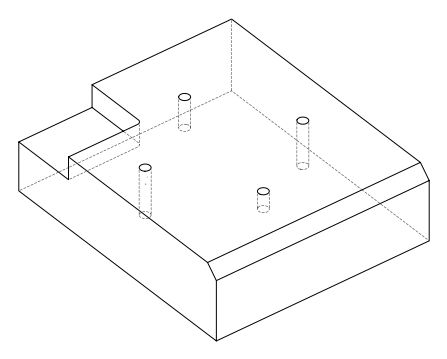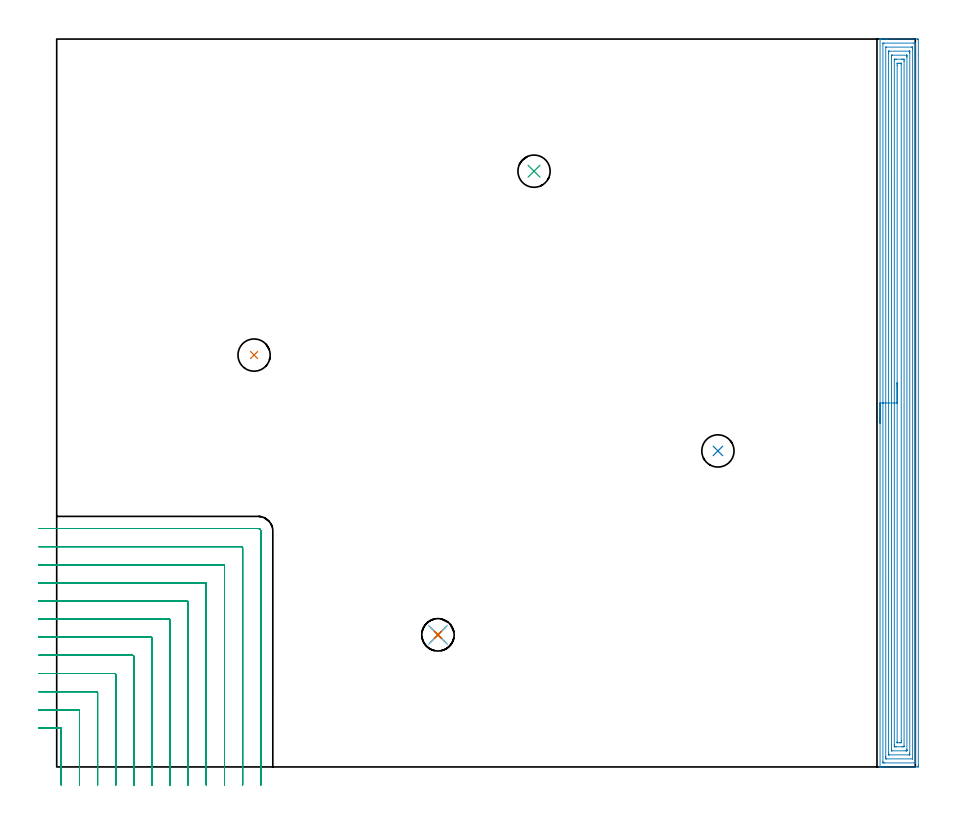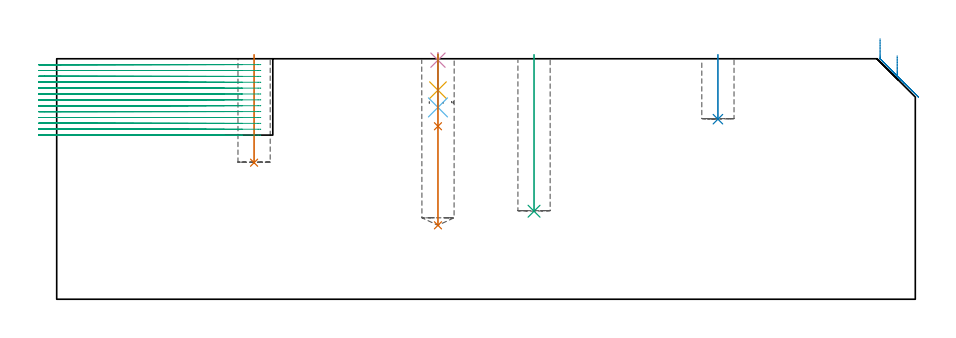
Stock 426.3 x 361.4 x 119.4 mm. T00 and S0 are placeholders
(PLAN: 9 operations, 6 tool changes, 69.5 min)
(1 INDEXABLE_INSERT_DRILL_BLIND_HOLE_FROM_SOLID | STEP1POCKET | NXT0302_003 | 0.22 min | 10312 mm3)
(2 INDEXABLE_INSERT_DRILL_BLIND_HOLE_FROM_SOLID_1 | STEP1POCKET_2 | NXT0302_003 | 0.13 min | 5980 mm3)
(3 INDEXABLE_INSERT_DRILL_BLIND_HOLE_FROM_SOLID_2 | STEP1POCKET_3 | NXT0302_003 | 0.31 min | 15148 mm3)
(4 SPOT_DRILL | STEP1POCKET_1 | NXT0321_9005460120000 | 0.03 min | 3 mm3)
(5 DRILL_BLIND_HOLE_INTO_CENTER | STEP1POCKET_1 | UGT0301_217 | 0.07 min | 1140 mm3)
(6 DRILL_TO_ENLARGE_BLIND_HOLE | STEP1POCKET_1 | NXT0301_111 | 0.11 min | 3439 mm3)
(7 GUN_DRILL_BLIND_HOLE | STEP1POCKET_1 | UGT0307_013 | 0.48 min | 11562 mm3)
(8 AREA_MILL | FG_CHAMFER_SURFACE | UGT0205_001 | 20.57 min | 65232 mm3)
(9 MILL_CORNER_NOTCH_RECTANGULAR | CORNER_NOTCH_RECTANGULAR | NXT0201_011 | Follow Part, ap 3, ae 75% | 47.57 min | 505463 mm3)
(TOOL NXT0302_003 | Index. Insert Drill 16mm [880-D1600L20-05] | D16 PA176 FL80 Z2)
(TOOL NXT0321_9005460120000 | NC Spot Drill, 142deg, 12mm, Carbide, Uncoated | D12 PA142 FL30 Z2)
(TOOL UGT0301_217 | Twist Drill 10.4 mm | D10.4 PA118 FL82 Z2)
(TOOL NXT0301_111 | Carbide Drill 16.1mm [860.1-1610-050A1-PM 4234] | D16.1 PA147 FL73 Z2)
(TOOL UGT0307_013 | Gun Drill 16 mm | D16 PA130 FL24 Z1)
(TOOL UGT0205_001 | Chamfer Mill 20 x 3 x 45 deg. | D20 FL50 Z2)
(TOOL NXT0201_011 | ENDMILL 12mm [2P460-1200-NA 1630] | D12 FL38 Z6)
(OP 1 INDEXABLE_INSERT_DRILL_BLIND_HOLE_FROM_SOLID)
G17 G21 G94 G90
T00 M6
G54
G17 G0 G90 X98. Y204.5 S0 M3
G43 Z129.4 H1
G94 G81 G98 Z67.8 F250. R121.4
G80
M5
M2
(OP 2 INDEXABLE_INSERT_DRILL_BLIND_HOLE_FROM_SOLID_1)
G17 G21 G94 G90
T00 M6
G54
G17 G0 G90 X328.3 Y156.9 S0 M3
G43 Z129.4 H1
G94 G81 G98 Z89.4 F250. R121.4
G80
M5
M2
(OP 3 INDEXABLE_INSERT_DRILL_BLIND_HOLE_FROM_SOLID_2)
G17 G21 G94 G90
T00 M6
G54
G17 G0 G90 X237. Y295.8 S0 M3
G43 Z129.4 H1
G94 G81 G98 Z43.7 F250. R121.4
G80
M5
M2
(OP 4 SPOT_DRILL)
G17 G21 G94 G90
T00 M6
G54
G17 G0 G90 X189.3 Y65.6 S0 M3
G43 Z129.4 H0
G94 G81 G98 Z118.711 F250. R122.4
G80
M5
M2
(OP 5 DRILL_BLIND_HOLE_INTO_CENTER)
G17 G21 G94 G90
T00 M6
G54
G17 G0 G90 X189.3 Y65.6 S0 M3
G43 Z129.4 H0
G94 G81 G98 Z103.8 F250. R121.4
G80
M5
M2
(OP 6 DRILL_TO_ENLARGE_BLIND_HOLE)
G17 G21 G94 G90
T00 M6
G54
G17 G0 G90 X189.3 Y65.6 S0 M3
G43 Z129.4 H1
G94 G81 G98 Z95.25 F250. R121.4
G80
M5
M2
(OP 7 GUN_DRILL_BLIND_HOLE)
G17 G21 G94 G90
T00 M6
G54
G17 G0 G90 X189.3 Y65.6 M8
G43 Z129.4 H0
Z121.62
S716 M3
G94 G1 Z85.889 F125. M26
G4 X.084
Z36.7 F250.
G4 X.084
G0 Z36.8
M5
M9
Z121.62
Z129.4
M2
(OP 8 AREA_MILL)
G17 G21 G94 G90
T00 M6
G54
G17 G0 G90 X408.803 Y170.7 S1061 M3
G43 Z129.4 H0
Z129.396
G94 G1 Y170.738 Z128.525 F250.
Y170.852 Z127.66
Y171.041 Z126.808
Y171.303 Z125.976
Y171.637 Z125.17
Y172.04 Z124.396
Y172.509 Z123.661
Y173.04 Z122.969
Y173.629 Z122.325
Y174.272 Z121.736
Y174.964 Z121.205
Y175.7 Z120.736
Y176.474 Z120.333
Y177.28 Z119.999
Y178.112 Z119.737
X408.804 Y178.964 Z119.548
Y179.829 Z119.434
Y180.7 Z119.396
X408.807 Y361.227 Z119.393
X408.805 Y361.311 Z119.39
X408.818 Y361.391 Z119.373
X408.838 Y361.397 Z119.353
X408.856 Y361.4 Z119.335
X409.263 Z118.937
X409.578 Z118.622
X410.279 Z117.916
X411.521 Z116.676
X412.062 Z116.133
X412.683 Z115.513
X427.212 Z100.985
X427.484 Y361.398 Z100.713
X427.792 Y361.39 Z100.406
X427.799 Y361.082 Z100.399
X427.8 Y0.927 Z100.4
X427.799 Y0.623 Z100.401
X427.794 Y0.039 Z100.404
X427.792 Y0.007 Z100.406
X427.212 Y0.003 Z100.985
X426.591 Y0. Z101.606
X412.062 Z116.133
X410.63 Z117.566
X410.279 Z117.916
X409.263 Z118.937
X408.856 Z119.335
X408.812 Z119.379
X408.802 Y0.007 Z119.388
X408.8 Y0.175 Z119.4
X408.804 Y180.7 Z119.396
X410.218 Z117.982
X410.222 Y359.048 Z117.978
X410.223 Y359.106 Z117.977
X410.227 Y359.221 Z117.973
X410.235 Y359.39 Z117.965
X410.279 Y359.392 Z117.921
X410.763 Y359.399 Z117.437
X425.43 Y359.4 Z102.77
X425.913 Y359.399 Z102.287
X426.321 Y359.392 Z101.879
X426.372 Y359.39 Z101.828
X426.381 Y359.185 Z101.819
X426.384 Y359.055 Z101.816
X426.385 Y358.99 Z101.815
X426.386 Y358.925 Z101.814
X426.385 Y2.28 Z101.815
X426.384 Y2.15 Z101.816
X426.381 Y2.063 Z101.819
X426.378 Y2.008 Z101.822
X426.371 Y2.007 Z101.829
X426.321 Y2.004 Z101.879
X425.838 Y2. Z102.362
X411.17 Z117.03
X410.687 Y2.001 Z117.513
X410.279 Y2.008 Z117.921
X410.228 Y2.01 Z117.972
X410.219 Y2.215 Z117.981
X410.216 Y2.345 Z117.984
X410.215 Y2.41 Z117.985
X410.214 Y2.475 Z117.986
X410.218 Y180.7 Z117.982
X411.632 Z116.568
X411.636 Y357.203 Z116.564
X411.637 Y357.309 Z116.563
X411.639 Y357.362 Z116.561
X411.642 Y357.381 Z116.558
X411.669 Y357.39 Z116.531
X411.866 Y357.399 Z116.334
X424.538 Y357.4 Z103.662
X424.735 Y357.399 Z103.465
X424.866 Y357.395 Z103.334
X424.965 Y357.39 Z103.235
X424.968 Y357.347 Z103.232
X424.97 Y357.203 Z103.23
X424.972 Y356.768 Z103.228
Y356.309
X424.971 Y4.197 Z103.229
Y4.089
X424.968 Y4.035 Z103.232
X424.965 Y4.016 Z103.235
X424.932 Y4.01 Z103.269
X424.734 Y4.001 Z103.466
X411.865 Z116.335
X411.734 Y4.005 Z116.466
X411.635 Y4.01 Z116.565
X411.633 Y4.053 Z116.567
X411.63 Y4.197 Z116.57
X411.629 Y4.632 Z116.571
Y5.091
X411.632 Y180.7 Z116.568
X413.046 Z115.154
X413.05 Y354.521 Z115.15
X413.052 Y355.316 Z115.148
X413.055 Y355.37 Z115.145
X413.057 Y355.39 Z115.143
X413.078 Y355.392 Z115.122
X413.187 Y355.396 Z115.013
X413.406 Y355.399 Z114.794
X423.2 Z105.
X423.415 Y355.397 Z104.785
X423.522 Y355.393 Z104.678
X423.545 Y355.39 Z104.655
X423.551 Y355.379 Z104.649
X423.552 Y355.339 Z104.648
X423.557 Y354.612 Z104.643
Y354.521
Y6.878
X423.553 Y6.079 Z104.647
X423.55 Y6.024 Z104.65
X423.545 Y6.01 Z104.655
X423.522 Y6.007 Z104.678
X423.413 Y6.003 Z104.787
X423.194 Y6.001 Z105.006
X413.4 Z114.8
X413.185 Y6.003 Z115.015
X413.078 Y6.007 Z115.122
X413.055 Y6.01 Z115.145
X413.05 Y6.021 Z115.15
X413.048 Y6.061 Z115.152
X413.043 Y6.788 Z115.157
Y6.878
X413.046 Y180.7 Z115.154
X414.46 Z113.74
X414.464 Y353.006 Z113.736
X414.467 Y353.278 Z113.733
X414.47 Y353.355 Z113.73
X414.472 Y353.391 Z113.728
X414.487 Y353.393 Z113.713
X414.569 Y353.397 Z113.631
X414.735 Y353.399 Z113.465
X414.962 Y353.4 Z113.238
X421.865 Y353.399 Z106.335
X422.096 Y353.396 Z106.104
X422.133 Y353.39 Z106.067
X422.137 Y353.381 Z106.063
X422.139 Y353.352 Z106.061
X422.143 Y352.734 Z106.057
Y352.455
Y8.666
X422.142 Y8.388 Z106.058
X422.138 Y8.108 Z106.062
X422.136 Y8.03 Z106.064
X422.13 Y8.009 Z106.07
X422.113 Y8.007 Z106.087
X422.031 Y8.003 Z106.169
X421.865 Y8.001 Z106.335
X421.638 Y8. Z106.562
X414.735 Y8.001 Z113.465
X414.504 Y8.004 Z113.696
X414.467 Y8.01 Z113.733
X414.464 Y8.019 Z113.736
X414.461 Y8.047 Z113.739
X414.458 Y8.666 Z113.742
X414.457 Y8.945 Z113.743
X414.46 Y180.7 Z113.74
X415.875 Z112.325
X415.879 Y350.947 Z112.321
X415.881 Y351.267 Z112.319
X415.883 Y351.347 Z112.317
X415.885 Y351.379 Z112.315
X415.916 Y351.39 Z112.284
X416.069 Y351.396 Z112.131
X416.518 Y351.399 Z111.682
X416.957 Y351.4 Z111.243
X419.63 Z108.57
X420.082 Y351.399 Z108.118
X420.525 Y351.397 Z107.675
X420.691 Y351.39 Z107.509
X420.722 Y351.383 Z107.478
X420.724 Y351.325 Z107.476
X420.727 Y351.194 Z107.473
X420.728 Y350.947 Z107.472
X420.729 Y350.298 Z107.471
X420.728 Y10.453 Z107.472
X420.726 Y10.129 Z107.474
X420.724 Y10.049 Z107.476
X420.722 Y10.016 Z107.478
X420.684 Y10.01 Z107.516
X420.531 Y10.003 Z107.669
X420.082 Y10.001 Z108.118
X419.643 Y10. Z108.557
X416.969 Z111.231
X416.518 Y10.001 Z111.682
X416.075 Y10.003 Z112.125
X415.909 Y10.01 Z112.291
X415.878 Y10.017 Z112.322
X415.876 Y10.075 Z112.324
X415.873 Y10.206 Z112.327
X415.872 Y10.453 Z112.328
X415.871 Y11.101 Z112.329
X415.875 Y180.7 Z112.325
X417.289 Z110.911
X417.292 Y348.382 Z110.908
X417.294 Y349.159 Z110.906
X417.295 Y349.273 Z110.905
X417.299 Y349.383 Z110.901
X417.409 Y349.39 Z110.791
X418.061 Y349.399 Z110.139
X418.3 Y349.4 Z109.9
X418.951 Z109.249
X419.191 Y349.398 Z109.009
X419.271 Y349.396 Z108.929
X419.299 Y349.391 Z108.901
X419.308 Y349.388 Z108.892
X419.31 Y349.365 Z108.89
X419.313 Y349.283 Z108.887
X419.314 Y349.159 Z108.886
X419.315 Y349.036 Z108.885
Y13.011
X419.312 Y12.241 Z108.888
X419.31 Y12.122 Z108.89
X419.305 Y12.01 Z108.896
X419.191 Y12.008 Z109.009
X418.539 Y12.001 Z109.661
X417.409 Y12.002 Z110.791
X417.329 Y12.004 Z110.871
X417.301 Y12.009 Z110.899
X417.293 Y12.012 Z110.907
X417.29 Y12.035 Z110.91
X417.287 Y12.117 Z110.913
X417.286 Y12.241 Z110.914
Y12.364
X417.289 Y180.7 Z110.911
Y181.572 Z110.949
Y182.437 Z111.063
Y183.288 Z111.252
Y184.12 Z111.514
Y184.926 Z111.848
Y185.7 Z112.251
Y186.436 Z112.719
Y187.128 Z113.251
Y187.771 Z113.84
Y188.361 Z114.483
Y188.892 Z115.175
Y189.36 Z115.911
Y189.763 Z116.685
Y190.097 Z117.491
Y190.359 Z118.323
Y190.548 Z119.174
Y190.662 Z120.039
Y190.7 Z120.911
G0 Z129.4
M5
M2
(OP 9 MILL_CORNER_NOTCH_RECTANGULAR)
G17 G21 G94 G90
T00 M6
G54
G17 G0 G90 X2.3 Y-9. S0 M3
G43 Z129.4 H1
Z116.485
G94 G1 Y-6. F250.
Y18.807 F500.
G3 X1.707 Y19.4 R0.6
G1 X-6.
X-9. F250.
G0 Z129.4
X11.3 Y-9.
Z116.485
G1 Y-6.
Y27.806 F500.
G3 X10.706 Y28.4 R0.6
G1 X-6.
X-9. F250.
G0 Z129.4
X20.3 Y-9.
Z116.485
G1 Y-6.
Y36.806 F500.
G3 X19.706 Y37.4 R0.6
G1 X-6.
X-9. F250.
G0 Z129.4
X29.3 Y-9.
Z116.485
G1 Y-6.
Y45.806 F500.
G3 X28.706 Y46.4 R0.6
G1 X-6.
X-9. F250.
G0 Z129.4
X38.3 Y-9.
Z116.485
G1 Y-6.
Y54.805 F500.
G3 X37.705 Y55.4 R0.6
G1 X-6.
X-9. F250.
G0 Z129.4
X47.3 Y-9.
Z116.485
G1 Y-6.
Y63.805 F500.
G3 X46.705 Y64.4 R0.6
G1 X-6.
X-9. F250.
G0 Z129.4
X56.3 Y-9.
Z116.485
G1 Y-6.
Y72.805 F500.
G3 X55.705 Y73.4 R0.6
G1 X-6.
X-9. F250.
G0 Z129.4
X65.3 Y-9.
Z116.485
G1 Y-6.
Y81.805 F500.
G3 X64.705 Y82.4 R0.6
G1 X-6.
X-9. F250.
G0 Z129.4
X74.3 Y-9.
Z116.485
G1 Y-6.
Y90.804 F500.
G3 X73.704 Y91.4 R0.6
G1 X-6.
X-9. F250.
G0 Z129.4
X83.3 Y-9.
Z116.485
G1 Y-6.
Y99.804 F500.
G3 X82.704 Y100.4 R0.6
G1 X-6.
X-9. F250.
G0 Z129.4
X92.3 Y-9.
Z116.485
G1 Y-6.
Y108.804 F500.
G3 X91.704 Y109.4 R0.6
G1 X-6.
X-9. F250.
G0 Z129.4
X101.3 Y-9.
Z116.485
G1 Y-6.
Y117.1 F500.
G3 X100. Y118.4 R1.3
G1 X-6.
X-9. F250.
G0 Z129.4
X2.3 Y-9.
Z113.569
G1 Y-6.
Y18.807 F500.
G3 X1.707 Y19.4 R0.6
G1 X-6.
X-9. F250.
G0 Z129.4
X11.3 Y-9.
Z113.569
G1 Y-6.
Y27.806 F500.
G3 X10.706 Y28.4 R0.6
G1 X-6.
X-9. F250.
G0 Z129.4
X20.3 Y-9.
Z113.569
G1 Y-6.
Y36.806 F500.
G3 X19.706 Y37.4 R0.6
G1 X-6.
X-9. F250.
G0 Z129.4
X29.3 Y-9.
Z113.569
G1 Y-6.
Y45.806 F500.
G3 X28.706 Y46.4 R0.6
G1 X-6.
X-9. F250.
G0 Z129.4
X38.3 Y-9.
Z113.569
G1 Y-6.
Y54.805 F500.
G3 X37.705 Y55.4 R0.6
G1 X-6.
X-9. F250.
G0 Z129.4
X47.3 Y-9.
Z113.569
G1 Y-6.
Y63.805 F500.
G3 X46.705 Y64.4 R0.6
G1 X-6.
X-9. F250.
G0 Z129.4
X56.3 Y-9.
Z113.569
G1 Y-6.
Y72.805 F500.
G3 X55.705 Y73.4 R0.6
G1 X-6.
X-9. F250.
G0 Z129.4
X65.3 Y-9.
Z113.569
G1 Y-6.
Y81.805 F500.
G3 X64.705 Y82.4 R0.6
G1 X-6.
X-9. F250.
G0 Z129.4
X74.3 Y-9.
Z113.569
G1 Y-6.
Y90.804 F500.
G3 X73.704 Y91.4 R0.6
G1 X-6.
X-9. F250.
G0 Z129.4
X83.3 Y-9.
Z113.569
G1 Y-6.
Y99.804 F500.
G3 X82.704 Y100.4 R0.6
G1 X-6.
X-9. F250.
G0 Z129.4
X92.3 Y-9.
Z113.569
G1 Y-6.
Y108.804 F500.
G3 X91.704 Y109.4 R0.6
G1 X-6.
X-9. F250.
G0 Z129.4
X101.3 Y-9.
Z113.569
G1 Y-6.
Y117.1 F500.
G3 X100. Y118.4 R1.3
G1 X-6.
X-9. F250.
G0 Z129.4
X2.3 Y-9.
Z110.654
G1 Y-6.
Y18.807 F500.
G3 X1.707 Y19.4 R0.6
G1 X-6.
X-9. F250.
G0 Z129.4
X11.3 Y-9.
Z110.654
G1 Y-6.
Y27.806 F500.
G3 X10.706 Y28.4 R0.6
G1 X-6.
X-9. F250.
G0 Z129.4
X20.3 Y-9.
Z110.654
G1 Y-6.
Y36.806 F500.
G3 X19.706 Y37.4 R0.6
G1 X-6.
X-9. F250.
G0 Z129.4
X29.3 Y-9.
Z110.654
G1 Y-6.
Y45.806 F500.
G3 X28.706 Y46.4 R0.6
G1 X-6.
X-9. F250.
G0 Z129.4
X38.3 Y-9.
Z110.654
G1 Y-6.
Y54.805 F500.
G3 X37.705 Y55.4 R0.6
G1 X-6.
X-9. F250.
G0 Z129.4
X47.3 Y-9.
Z110.654
G1 Y-6.
Y63.805 F500.
G3 X46.705 Y64.4 R0.6
G1 X-6.
X-9. F250.
G0 Z129.4
X56.3 Y-9.
Z110.654
G1 Y-6.
Y72.805 F500.
G3 X55.705 Y73.4 R0.6
G1 X-6.
X-9. F250.
G0 Z129.4
X65.3 Y-9.
Z110.654
G1 Y-6.
Y81.805 F500.
G3 X64.705 Y82.4 R0.6
G1 X-6.
X-9. F250.
G0 Z129.4
X74.3 Y-9.
Z110.654
G1 Y-6.
Y90.804 F500.
G3 X73.704 Y91.4 R0.6
G1 X-6.
X-9. F250.
G0 Z129.4
X83.3 Y-9.
Z110.654
G1 Y-6.
Y99.804 F500.
G3 X82.704 Y100.4 R0.6
G1 X-6.
X-9. F250.
G0 Z129.4
X92.3 Y-9.
Z110.654
G1 Y-6.
Y108.804 F500.
G3 X91.704 Y109.4 R0.6
G1 X-6.
X-9. F250.
G0 Z129.4
X101.3 Y-9.
Z110.654
G1 Y-6.
Y117.1 F500.
G3 X100. Y118.4 R1.3
G1 X-6.
X-9. F250.
G0 Z129.4
X2.3 Y-9.
Z107.738
G1 Y-6.
Y18.807 F500.
G3 X1.707 Y19.4 R0.6
G1 X-6.
X-9. F250.
G0 Z129.4
X11.3 Y-9.
Z107.738
G1 Y-6.
Y27.806 F500.
G3 X10.706 Y28.4 R0.6
G1 X-6.
X-9. F250.
G0 Z129.4
X20.3 Y-9.
Z107.738
G1 Y-6.
Y36.806 F500.
G3 X19.706 Y37.4 R0.6
G1 X-6.
X-9. F250.
G0 Z129.4
X29.3 Y-9.
Z107.738
G1 Y-6.
Y45.806 F500.
G3 X28.706 Y46.4 R0.6
G1 X-6.
X-9. F250.
G0 Z129.4
X38.3 Y-9.
Z107.738
G1 Y-6.
Y54.805 F500.
G3 X37.705 Y55.4 R0.6
G1 X-6.
X-9. F250.
G0 Z129.4
X47.3 Y-9.
Z107.738
G1 Y-6.
Y63.805 F500.
G3 X46.705 Y64.4 R0.6
G1 X-6.
X-9. F250.
G0 Z129.4
X56.3 Y-9.
Z107.738
G1 Y-6.
Y72.805 F500.
G3 X55.705 Y73.4 R0.6
G1 X-6.
X-9. F250.
G0 Z129.4
X65.3 Y-9.
Z107.738
G1 Y-6.
Y81.805 F500.
G3 X64.705 Y82.4 R0.6
G1 X-6.
X-9. F250.
G0 Z129.4
X74.3 Y-9.
Z107.738
G1 Y-6.
Y90.804 F500.
G3 X73.704 Y91.4 R0.6
G1 X-6.
X-9. F250.
G0 Z129.4
X83.3 Y-9.
Z107.738
G1 Y-6.
Y99.804 F500.
G3 X82.704 Y100.4 R0.6
G1 X-6.
X-9. F250.
G0 Z129.4
X92.3 Y-9.
Z107.738
G1 Y-6.
Y108.804 F500.
G3 X91.704 Y109.4 R0.6
G1 X-6.
X-9. F250.
G0 Z129.4
X101.3 Y-9.
Z107.738
G1 Y-6.
Y117.1 F500.
G3 X100. Y118.4 R1.3
G1 X-6.
X-9. F250.
G0 Z129.4
X2.3 Y-9.
Z104.823
G1 Y-6.
Y18.807 F500.
G3 X1.707 Y19.4 R0.6
G1 X-6.
X-9. F250.
G0 Z129.4
X11.3 Y-9.
Z104.823
G1 Y-6.
Y27.806 F500.
G3 X10.706 Y28.4 R0.6
G1 X-6.
X-9. F250.
G0 Z129.4
X20.3 Y-9.
Z104.823
G1 Y-6.
Y36.806 F500.
G3 X19.706 Y37.4 R0.6
G1 X-6.
X-9. F250.
G0 Z129.4
X29.3 Y-9.
Z104.823
G1 Y-6.
Y45.806 F500.
G3 X28.706 Y46.4 R0.6
G1 X-6.
X-9. F250.
G0 Z129.4
X38.3 Y-9.
Z104.823
G1 Y-6.
Y54.805 F500.
G3 X37.705 Y55.4 R0.6
G1 X-6.
X-9. F250.
G0 Z129.4
X47.3 Y-9.
Z104.823
G1 Y-6.
Y63.805 F500.
G3 X46.705 Y64.4 R0.6
G1 X-6.
X-9. F250.
G0 Z129.4
X56.3 Y-9.
Z104.823
G1 Y-6.
Y72.805 F500.
G3 X55.705 Y73.4 R0.6
G1 X-6.
X-9. F250.
G0 Z129.4
X65.3 Y-9.
Z104.823
G1 Y-6.
Y81.805 F500.
G3 X64.705 Y82.4 R0.6
G1 X-6.
X-9. F250.
G0 Z129.4
X74.3 Y-9.
Z104.823
G1 Y-6.
Y90.804 F500.
G3 X73.704 Y91.4 R0.6
G1 X-6.
X-9. F250.
G0 Z129.4
X83.3 Y-9.
Z104.823
G1 Y-6.
Y99.804 F500.
G3 X82.704 Y100.4 R0.6
G1 X-6.
X-9. F250.
G0 Z129.4
X92.3 Y-9.
Z104.823
G1 Y-6.
Y108.804 F500.
G3 X91.704 Y109.4 R0.6
G1 X-6.
X-9. F250.
G0 Z129.4
X101.3 Y-9.
Z104.823
G1 Y-6.
Y117.1 F500.
G3 X100. Y118.4 R1.3
G1 X-6.
X-9. F250.
G0 Z129.4
X2.3 Y-9.
Z101.908
G1 Y-6.
Y18.807 F500.
G3 X1.707 Y19.4 R0.6
G1 X-6.
X-9. F250.
G0 Z129.4
X11.3 Y-9.
Z101.908
G1 Y-6.
Y27.806 F500.
G3 X10.706 Y28.4 R0.6
G1 X-6.
X-9. F250.
G0 Z129.4
X20.3 Y-9.
Z101.908
G1 Y-6.
Y36.806 F500.
G3 X19.706 Y37.4 R0.6
G1 X-6.
X-9. F250.
G0 Z129.4
X29.3 Y-9.
Z101.908
G1 Y-6.
Y45.806 F500.
G3 X28.706 Y46.4 R0.6
G1 X-6.
X-9. F250.
G0 Z129.4
X38.3 Y-9.
Z101.908
G1 Y-6.
Y54.805 F500.
G3 X37.705 Y55.4 R0.6
G1 X-6.
X-9. F250.
G0 Z129.4
X47.3 Y-9.
Z101.908
G1 Y-6.
Y63.805 F500.
G3 X46.705 Y64.4 R0.6
G1 X-6.
X-9. F250.
G0 Z129.4
X56.3 Y-9.
Z101.908
G1 Y-6.
Y72.805 F500.
G3 X55.705 Y73.4 R0.6
G1 X-6.
X-9. F250.
G0 Z129.4
X65.3 Y-9.
Z101.908
G1 Y-6.
Y81.805 F500.
G3 X64.705 Y82.4 R0.6
G1 X-6.
X-9. F250.
G0 Z129.4
X74.3 Y-9.
Z101.908
G1 Y-6.
Y90.804 F500.
G3 X73.704 Y91.4 R0.6
G1 X-6.
X-9. F250.
G0 Z129.4
X83.3 Y-9.
Z101.908
G1 Y-6.
Y99.804 F500.
G3 X82.704 Y100.4 R0.6
G1 X-6.
X-9. F250.
G0 Z129.4
X92.3 Y-9.
Z101.908
G1 Y-6.
Y108.804 F500.
G3 X91.704 Y109.4 R0.6
G1 X-6.
X-9. F250.
G0 Z129.4
X101.3 Y-9.
Z101.908
G1 Y-6.
Y117.1 F500.
G3 X100. Y118.4 R1.3
G1 X-6.
X-9. F250.
G0 Z129.4
X2.3 Y-9.
Z98.992
G1 Y-6.
Y18.807 F500.
G3 X1.707 Y19.4 R0.6
G1 X-6.
X-9. F250.
G0 Z129.4
X11.3 Y-9.
Z98.992
G1 Y-6.
Y27.806 F500.
G3 X10.706 Y28.4 R0.6
G1 X-6.
X-9. F250.
G0 Z129.4
X20.3 Y-9.
Z98.992
G1 Y-6.
Y36.806 F500.
G3 X19.706 Y37.4 R0.6
G1 X-6.
X-9. F250.
G0 Z129.4
X29.3 Y-9.
Z98.992
G1 Y-6.
Y45.806 F500.
G3 X28.706 Y46.4 R0.6
G1 X-6.
X-9. F250.
G0 Z129.4
X38.3 Y-9.
Z98.992
G1 Y-6.
Y54.805 F500.
G3 X37.705 Y55.4 R0.6
G1 X-6.
X-9. F250.
G0 Z129.4
X47.3 Y-9.
Z98.992
G1 Y-6.
Y63.805 F500.
G3 X46.705 Y64.4 R0.6
G1 X-6.
X-9. F250.
G0 Z129.4
X56.3 Y-9.
Z98.992
G1 Y-6.
Y72.805 F500.
G3 X55.705 Y73.4 R0.6
G1 X-6.
X-9. F250.
G0 Z129.4
X65.3 Y-9.
Z98.992
G1 Y-6.
Y81.805 F500.
G3 X64.705 Y82.4 R0.6
G1 X-6.
X-9. F250.
G0 Z129.4
X74.3 Y-9.
Z98.992
G1 Y-6.
Y90.804 F500.
G3 X73.704 Y91.4 R0.6
G1 X-6.
X-9. F250.
G0 Z129.4
X83.3 Y-9.
Z98.992
G1 Y-6.
Y99.804 F500.
G3 X82.704 Y100.4 R0.6
G1 X-6.
X-9. F250.
G0 Z129.4
X92.3 Y-9.
Z98.992
G1 Y-6.
Y108.804 F500.
G3 X91.704 Y109.4 R0.6
G1 X-6.
X-9. F250.
G0 Z129.4
X101.3 Y-9.
Z98.992
G1 Y-6.
Y117.1 F500.
G3 X100. Y118.4 R1.3
G1 X-6.
X-9. F250.
G0 Z129.4
X2.3 Y-9.
Z96.077
G1 Y-6.
Y18.807 F500.
G3 X1.707 Y19.4 R0.6
G1 X-6.
X-9. F250.
G0 Z129.4
X11.3 Y-9.
Z96.077
G1 Y-6.
Y27.806 F500.
G3 X10.706 Y28.4 R0.6
G1 X-6.
X-9. F250.
G0 Z129.4
X20.3 Y-9.
Z96.077
G1 Y-6.
Y36.806 F500.
G3 X19.706 Y37.4 R0.6
G1 X-6.
X-9. F250.
G0 Z129.4
X29.3 Y-9.
Z96.077
G1 Y-6.
Y45.806 F500.
G3 X28.706 Y46.4 R0.6
G1 X-6.
X-9. F250.
G0 Z129.4
X38.3 Y-9.
Z96.077
G1 Y-6.
Y54.805 F500.
G3 X37.705 Y55.4 R0.6
G1 X-6.
X-9. F250.
G0 Z129.4
X47.3 Y-9.
Z96.077
G1 Y-6.
Y63.805 F500.
G3 X46.705 Y64.4 R0.6
G1 X-6.
X-9. F250.
G0 Z129.4
X56.3 Y-9.
Z96.077
G1 Y-6.
Y72.805 F500.
G3 X55.705 Y73.4 R0.6
G1 X-6.
X-9. F250.
G0 Z129.4
X65.3 Y-9.
Z96.077
G1 Y-6.
Y81.805 F500.
G3 X64.705 Y82.4 R0.6
G1 X-6.
X-9. F250.
G0 Z129.4
X74.3 Y-9.
Z96.077
G1 Y-6.
Y90.804 F500.
G3 X73.704 Y91.4 R0.6
G1 X-6.
X-9. F250.
G0 Z129.4
X83.3 Y-9.
Z96.077
G1 Y-6.
Y99.804 F500.
G3 X82.704 Y100.4 R0.6
G1 X-6.
X-9. F250.
G0 Z129.4
X92.3 Y-9.
Z96.077
G1 Y-6.
Y108.804 F500.
G3 X91.704 Y109.4 R0.6
G1 X-6.
X-9. F250.
G0 Z129.4
X101.3 Y-9.
Z96.077
G1 Y-6.
Y117.1 F500.
G3 X100. Y118.4 R1.3
G1 X-6.
X-9. F250.
G0 Z129.4
X2.3 Y-9.
Z93.162
G1 Y-6.
Y18.807 F500.
G3 X1.707 Y19.4 R0.6
G1 X-6.
X-9. F250.
G0 Z129.4
X11.3 Y-9.
Z93.162
G1 Y-6.
Y27.806 F500.
G3 X10.706 Y28.4 R0.6
G1 X-6.
X-9. F250.
G0 Z129.4
X20.3 Y-9.
Z93.162
G1 Y-6.
Y36.806 F500.
G3 X19.706 Y37.4 R0.6
G1 X-6.
X-9. F250.
G0 Z129.4
X29.3 Y-9.
Z93.162
G1 Y-6.
Y45.806 F500.
G3 X28.706 Y46.4 R0.6
G1 X-6.
X-9. F250.
G0 Z129.4
X38.3 Y-9.
Z93.162
G1 Y-6.
Y54.805 F500.
G3 X37.705 Y55.4 R0.6
G1 X-6.
X-9. F250.
G0 Z129.4
X47.3 Y-9.
Z93.162
G1 Y-6.
Y63.805 F500.
G3 X46.705 Y64.4 R0.6
G1 X-6.
X-9. F250.
G0 Z129.4
X56.3 Y-9.
Z93.162
G1 Y-6.
Y72.805 F500.
G3 X55.705 Y73.4 R0.6
G1 X-6.
X-9. F250.
G0 Z129.4
X65.3 Y-9.
Z93.162
G1 Y-6.
Y81.805 F500.
G3 X64.705 Y82.4 R0.6
G1 X-6.
X-9. F250.
G0 Z129.4
X74.3 Y-9.
Z93.162
G1 Y-6.
Y90.804 F500.
G3 X73.704 Y91.4 R0.6
G1 X-6.
X-9. F250.
G0 Z129.4
X83.3 Y-9.
Z93.162
G1 Y-6.
Y99.804 F500.
G3 X82.704 Y100.4 R0.6
G1 X-6.
X-9. F250.
G0 Z129.4
X92.3 Y-9.
Z93.162
G1 Y-6.
Y108.804 F500.
G3 X91.704 Y109.4 R0.6
G1 X-6.
X-9. F250.
G0 Z129.4
X101.3 Y-9.
Z93.162
G1 Y-6.
Y117.1 F500.
G3 X100. Y118.4 R1.3
G1 X-6.
X-9. F250.
G0 Z129.4
X2.3 Y-9.
Z90.246
G1 Y-6.
Y18.807 F500.
G3 X1.707 Y19.4 R0.6
G1 X-6.
X-9. F250.
G0 Z129.4
X11.3 Y-9.
Z90.246
G1 Y-6.
Y27.806 F500.
G3 X10.706 Y28.4 R0.6
G1 X-6.
X-9. F250.
G0 Z129.4
X20.3 Y-9.
Z90.246
G1 Y-6.
Y36.806 F500.
G3 X19.706 Y37.4 R0.6
G1 X-6.
X-9. F250.
G0 Z129.4
X29.3 Y-9.
Z90.246
G1 Y-6.
Y45.806 F500.
G3 X28.706 Y46.4 R0.6
G1 X-6.
X-9. F250.
G0 Z129.4
X38.3 Y-9.
Z90.246
G1 Y-6.
Y54.805 F500.
G3 X37.705 Y55.4 R0.6
G1 X-6.
X-9. F250.
G0 Z129.4
X47.3 Y-9.
Z90.246
G1 Y-6.
Y63.805 F500.
G3 X46.705 Y64.4 R0.6
G1 X-6.
X-9. F250.
G0 Z129.4
X56.3 Y-9.
Z90.246
G1 Y-6.
Y72.805 F500.
G3 X55.705 Y73.4 R0.6
G1 X-6.
X-9. F250.
G0 Z129.4
X65.3 Y-9.
Z90.246
G1 Y-6.
Y81.805 F500.
G3 X64.705 Y82.4 R0.6
G1 X-6.
X-9. F250.
G0 Z129.4
X74.3 Y-9.
Z90.246
G1 Y-6.
Y90.804 F500.
G3 X73.704 Y91.4 R0.6
G1 X-6.
X-9. F250.
G0 Z129.4
X83.3 Y-9.
Z90.246
G1 Y-6.
Y99.804 F500.
G3 X82.704 Y100.4 R0.6
G1 X-6.
X-9. F250.
G0 Z129.4
X92.3 Y-9.
Z90.246
G1 Y-6.
Y108.804 F500.
G3 X91.704 Y109.4 R0.6
G1 X-6.
X-9. F250.
G0 Z129.4
X101.3 Y-9.
Z90.246
G1 Y-6.
Y117.1 F500.
G3 X100. Y118.4 R1.3
G1 X-6.
X-9. F250.
G0 Z129.4
X2.3 Y-9.
Z87.331
G1 Y-6.
Y18.807 F500.
G3 X1.707 Y19.4 R0.6
G1 X-6.
X-9. F250.
G0 Z129.4
X11.3 Y-9.
Z87.331
G1 Y-6.
Y27.806 F500.
G3 X10.706 Y28.4 R0.6
G1 X-6.
X-9. F250.
G0 Z129.4
X20.3 Y-9.
Z87.331
G1 Y-6.
Y36.806 F500.
G3 X19.706 Y37.4 R0.6
G1 X-6.
X-9. F250.
G0 Z129.4
X29.3 Y-9.
Z87.331
G1 Y-6.
Y45.806 F500.
G3 X28.706 Y46.4 R0.6
G1 X-6.
X-9. F250.
G0 Z129.4
X38.3 Y-9.
Z87.331
G1 Y-6.
Y54.805 F500.
G3 X37.705 Y55.4 R0.6
G1 X-6.
X-9. F250.
G0 Z129.4
X47.3 Y-9.
Z87.331
G1 Y-6.
Y63.805 F500.
G3 X46.705 Y64.4 R0.6
G1 X-6.
X-9. F250.
G0 Z129.4
X56.3 Y-9.
Z87.331
G1 Y-6.
Y72.805 F500.
G3 X55.705 Y73.4 R0.6
G1 X-6.
X-9. F250.
G0 Z129.4
X65.3 Y-9.
Z87.331
G1 Y-6.
Y81.805 F500.
G3 X64.705 Y82.4 R0.6
G1 X-6.
X-9. F250.
G0 Z129.4
X74.3 Y-9.
Z87.331
G1 Y-6.
Y90.804 F500.
G3 X73.704 Y91.4 R0.6
G1 X-6.
X-9. F250.
G0 Z129.4
X83.3 Y-9.
Z87.331
G1 Y-6.
Y99.804 F500.
G3 X82.704 Y100.4 R0.6
G1 X-6.
X-9. F250.
G0 Z129.4
X92.3 Y-9.
Z87.331
G1 Y-6.
Y108.804 F500.
G3 X91.704 Y109.4 R0.6
G1 X-6.
X-9. F250.
G0 Z129.4
X101.3 Y-9.
Z87.331
G1 Y-6.
Y117.1 F500.
G3 X100. Y118.4 R1.3
G1 X-6.
X-9. F250.
G0 Z129.4
X2.3 Y-9.
Z84.415
G1 Y-6.
Y18.807 F500.
G3 X1.707 Y19.4 R0.6
G1 X-6.
X-9. F250.
G0 Z129.4
X11.3 Y-9.
Z84.415
G1 Y-6.
Y27.806 F500.
G3 X10.706 Y28.4 R0.6
G1 X-6.
X-9. F250.
G0 Z129.4
X20.3 Y-9.
Z84.415
G1 Y-6.
Y36.806 F500.
G3 X19.706 Y37.4 R0.6
G1 X-6.
X-9. F250.
G0 Z129.4
X29.3 Y-9.
Z84.415
G1 Y-6.
Y45.806 F500.
G3 X28.706 Y46.4 R0.6
G1 X-6.
X-9. F250.
G0 Z129.4
X38.3 Y-9.
Z84.415
G1 Y-6.
Y54.805 F500.
G3 X37.705 Y55.4 R0.6
G1 X-6.
X-9. F250.
G0 Z129.4
X47.3 Y-9.
Z84.415
G1 Y-6.
Y63.805 F500.
G3 X46.705 Y64.4 R0.6
G1 X-6.
X-9. F250.
G0 Z129.4
X56.3 Y-9.
Z84.415
G1 Y-6.
Y72.805 F500.
G3 X55.705 Y73.4 R0.6
G1 X-6.
X-9. F250.
G0 Z129.4
X65.3 Y-9.
Z84.415
G1 Y-6.
Y81.805 F500.
G3 X64.705 Y82.4 R0.6
G1 X-6.
X-9. F250.
G0 Z129.4
X74.3 Y-9.
Z84.415
G1 Y-6.
Y90.804 F500.
G3 X73.704 Y91.4 R0.6
G1 X-6.
X-9. F250.
G0 Z129.4
X83.3 Y-9.
Z84.415
G1 Y-6.
Y99.804 F500.
G3 X82.704 Y100.4 R0.6
G1 X-6.
X-9. F250.
G0 Z129.4
X92.3 Y-9.
Z84.415
G1 Y-6.
Y108.804 F500.
G3 X91.704 Y109.4 R0.6
G1 X-6.
X-9. F250.
G0 Z129.4
X101.3 Y-9.
Z84.415
G1 Y-6.
Y117.1 F500.
G3 X100. Y118.4 R1.3
G1 X-6.
X-9. F250.
G0 Z129.4
X2.3 Y-9.
Z81.5
G1 Y-6.
Y18.807 F500.
G3 X1.707 Y19.4 R0.6
G1 X-6.
X-9. F250.
G0 Z129.4
X11.3 Y-9.
Z81.5
G1 Y-6.
Y27.806 F500.
G3 X10.706 Y28.4 R0.6
G1 X-6.
X-9. F250.
G0 Z129.4
X20.3 Y-9.
Z81.5
G1 Y-6.
Y36.806 F500.
G3 X19.706 Y37.4 R0.6
G1 X-6.
X-9. F250.
G0 Z129.4
X29.3 Y-9.
Z81.5
G1 Y-6.
Y45.806 F500.
G3 X28.706 Y46.4 R0.6
G1 X-6.
X-9. F250.
G0 Z129.4
X38.3 Y-9.
Z81.5
G1 Y-6.
Y54.805 F500.
G3 X37.705 Y55.4 R0.6
G1 X-6.
X-9. F250.
G0 Z129.4
X47.3 Y-9.
Z81.5
G1 Y-6.
Y63.805 F500.
G3 X46.705 Y64.4 R0.6
G1 X-6.
X-9. F250.
G0 Z129.4
X56.3 Y-9.
Z81.5
G1 Y-6.
Y72.805 F500.
G3 X55.705 Y73.4 R0.6
G1 X-6.
X-9. F250.
G0 Z129.4
X65.3 Y-9.
Z81.5
G1 Y-6.
Y81.805 F500.
G3 X64.705 Y82.4 R0.6
G1 X-6.
X-9. F250.
G0 Z129.4
X74.3 Y-9.
Z81.5
G1 Y-6.
Y90.804 F500.
G3 X73.704 Y91.4 R0.6
G1 X-6.
X-9. F250.
G0 Z129.4
X83.3 Y-9.
Z81.5
G1 Y-6.
Y99.804 F500.
G3 X82.704 Y100.4 R0.6
G1 X-6.
X-9. F250.
G0 Z129.4
X92.3 Y-9.
Z81.5
G1 Y-6.
Y108.804 F500.
G3 X91.704 Y109.4 R0.6
G1 X-6.
X-9. F250.
G0 Z129.4
X101.3 Y-9.
Z81.5
G1 Y-6.
Y117.1 F500.
G3 X100. Y118.4 R1.3
G1 X-6.
X-9. F250.
G0 Z129.4
M5
M2
